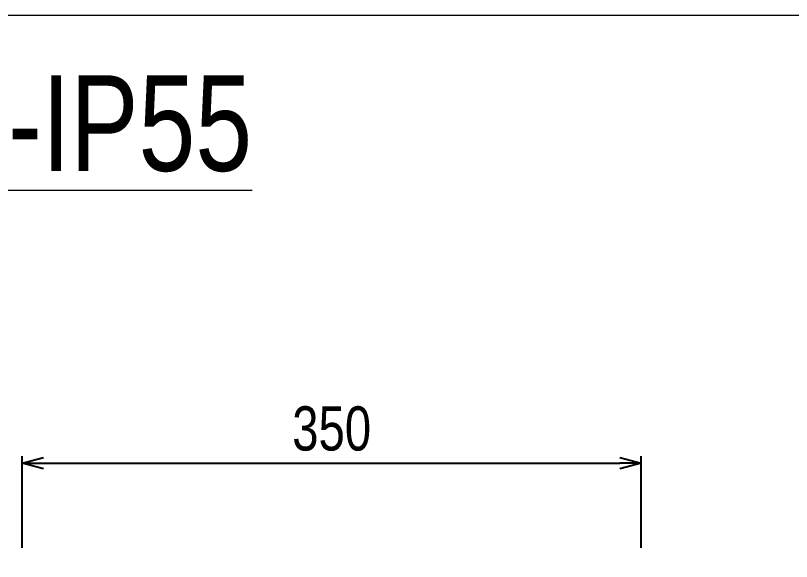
# Model space of a CAD drawing. Header units: millimetres. Extents: x 1975 to 4546, y 1275 to 3100.
# Drawn here: x 3246.9 to 3685.8, y 2755.8 to 3064.4 of the extents above; entities that cross this region are included whole.
import ezdxf

# ---------------------------------------------------------------- set-up
doc = ezdxf.new("R2010")
doc.units = ezdxf.units.MM
doc.layers.add('BUSBAR', color=3, linetype='Continuous')
doc.layers.add('FRAME070', color=5, linetype='Continuous')
doc.styles.add('TAMCO', font='cordia.shx', dxfattribs={"width": 0.8, "height": 25})
doc.dimstyles.new('TAMCO', dxfattribs={"dimtxt": 25, "dimasz": 12, "dimexe": 4, "dimexo": 8, "dimgap": 7, "dimtad": 2, "dimdec": 1, "dimdsep": 46, "dimtxsty": 'TAMCO', "dimblk": 'OPEN30', "dimcen": 2.5, "dimclrd": 4, "dimclre": 4, "dimclrt": 3, "dimadec": 0, "dimazin": 0, "dimtfac": 1, "dimtdec": 1, "dimtmove": 0, "dimatfit": 3, "dimldrblk": 'OPEN30', "dimfxl": 0, "dimarcsym": 0})

# ---------------------------------------------------------------- blocks, each defined once
blk = doc.blocks.new('_Open30')
at = {"color": 0, "linetype": 'ByBlock', "lineweight": -2}
for p, q in [((-1, 0.268), (0, 0)), ((0, 0), (-1, -0.268)), ((0, 0), (-1, 0))]:
    blk.add_line(p, q, dxfattribs=at)
blk = doc.blocks.new('*D45')
at = {"color": 4, "lineweight": -2}
for p, q in [((3250.74, 2763.47), (3250.74, 2815.29)), ((3600.74, 2763.47), (3600.74, 2815.29)), ((3262.74, 2811.29), (3588.74, 2811.29))]:
    blk.add_line(p, q, dxfattribs=at)
at = {"layer": 'DEFPOINTS', "color": 0}
for p in [(3600.74, 2811.29), (3250.74, 2755.47), (3600.74, 2755.47)]:
    blk.add_point(p, dxfattribs=at)
at = {"color": 4, "lineweight": -2, "xscale": 12, "yscale": 12, "zscale": 12, "rotation": 180}
blk.add_blockref('_Open30', (3250.74, 2811.29), dxfattribs=at)
at = {"color": 4, "lineweight": -2, "xscale": 12, "yscale": 12, "zscale": 12}
blk.add_blockref('_Open30', (3600.74, 2811.29), dxfattribs=at)
at = {"color": 3, "insert": (3425.74, 2830.79), "char_height": 25, "attachment_point": 5, "style": 'TAMCO'}
blk.add_mtext('350', dxfattribs=at)

msp = doc.modelspace()

# ---------------------------------------------------------------- linework, layer by layer
at = {"layer": 'FRAME070', "lineweight": 9}
msp.add_line((4508.53, 3064.39), (2007.45, 3064.39), dxfattribs=at)
msp.add_line((4508.53, 3064.39), (2007.45, 3064.39), dxfattribs=at)

# ---------------------------------------------------------------- texts
at = {"layer": 'BUSBAR', "color": 4, "lineweight": 9, "insert": (2915.22, 3030.55), "char_height": 54, "attachment_point": 1, "style": 'TAMCO'}
msp.add_mtext('{\\LCES-STL-05-IP55}', dxfattribs=at)

# ---------------------------------------------------------------- dimensions: what is measured, and where the dimension line sits
at = {"color": 3}
dim = msp.add_linear_dim(base=(3600.74, 2811.29), p1=(3250.74, 2755.47), p2=(3600.74, 2755.47), dimstyle='TAMCO', override={"dimfxl": 0.3, "dimarcsym": 1}, dxfattribs=at)
dim.commit()
dim.dimension.update_dxf_attribs({"geometry": '*D45', "text_midpoint": (3425.74, 2830.79)})

doc.saveas('drawing.dxf')
